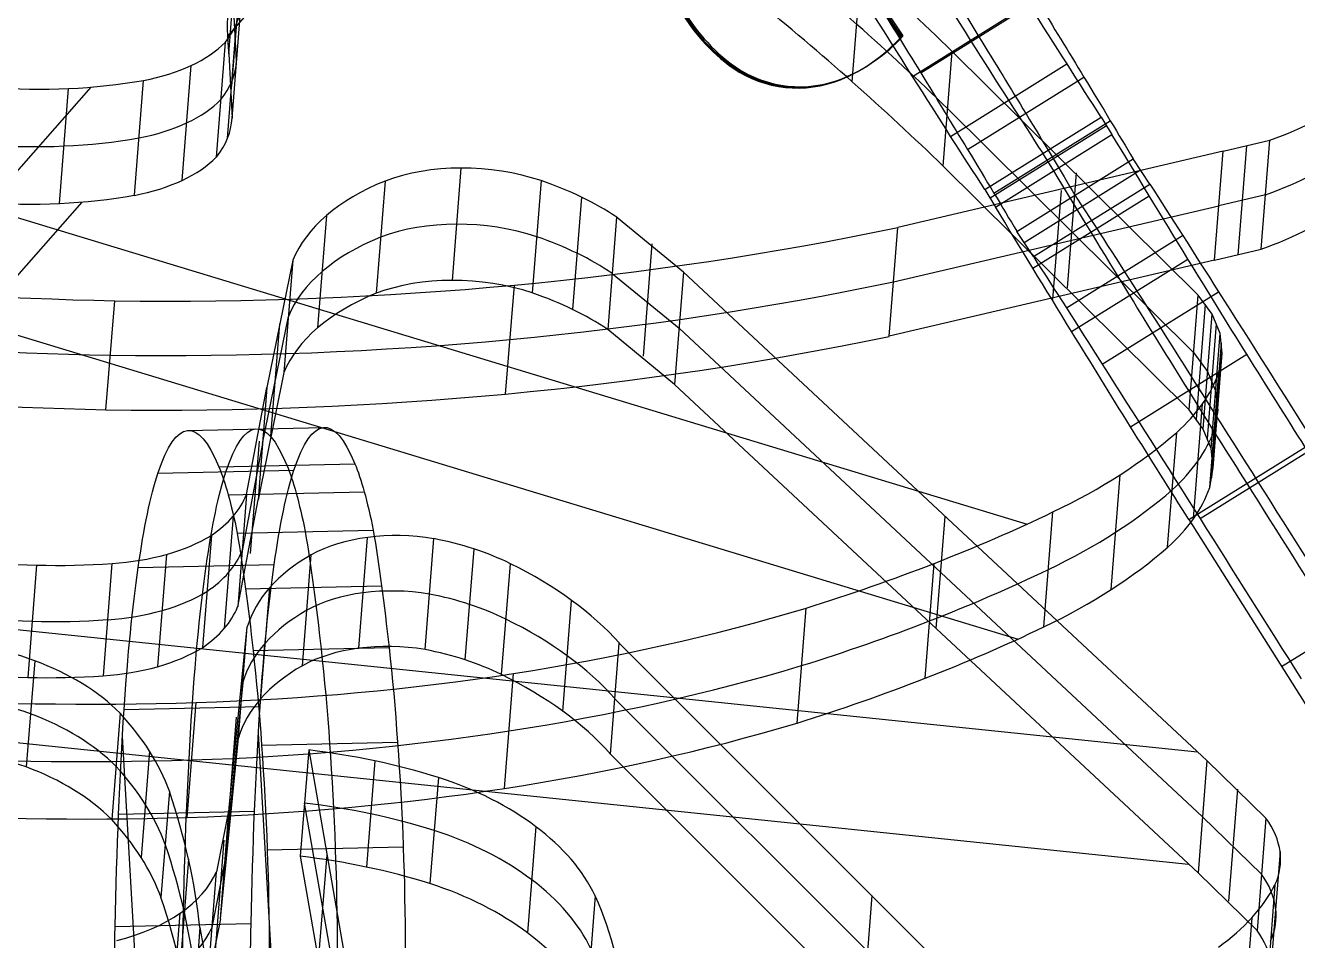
# Model space of a CAD drawing. Extents: x 14 to 133, y -39 to 144.
# Drawn here: x 71.22 to 89.78, y 23.47 to 36.81 of the extents above; entities that cross this region are included whole.
import ezdxf

# ---------------------------------------------------------------- set-up
doc = ezdxf.new("R2010")
doc.units = 0
doc.header["$MEASUREMENT"] = 0
doc.layers.add('LAYER_1', color=255, linetype='CONTINUOUS')

msp = doc.modelspace()

# ---------------------------------------------------------------- linework, layer by layer
at = {"layer": 'LAYER_1', "color": 9}
for p, q in [((81.938, 39.72, 59.88), (83.991, 36.641, 59.877)), ((81.938, 39.72, 59.88), (83.991, 36.641, 59.877)), ((84.007, 36.651, 60.876), (81.955, 39.73, 60.88)), ((81.971, 39.74, 61.88), (84.024, 36.661, 61.876)), ((81.971, 39.74, 61.88), (84.024, 36.661, 61.876)), ((74.169, 36.652, 64.382), (76.368, 39.154, 60.243)), ((74.187, 36.4, 64.77), (74.319, 38.076, 65.853)), ((74.187, 36.4, 64.77), (74.319, 38.076, 65.853)), ((74.231, 35.93, 65.492), (74.363, 37.606, 66.575)), ((83.285, 35.992, 64.294), (83.416, 37.668, 65.377)), ((74.235, 35.461, 66.216), (74.367, 37.137, 67.299)), ((74.235, 35.461, 66.216), (74.367, 37.137, 67.299)), ((74.301, 36.299, 66.758), (74.253, 37.238, 65.311)), ((84.163, 36.071, 57.385), (85.861, 37.128, 57.346)), ((84.163, 36.071, 57.385), (85.861, 37.128, 57.346)), ((84.283, 36.122, 64.101), (85.981, 37.178, 64.062)), ((74.171, 35.169, 66.676), (74.302, 36.845, 67.759)), ((74.007, 34.894, 67.121), (74.138, 36.57, 68.205)), ((74.007, 34.894, 67.121), (74.138, 36.57, 68.205)), ((81.122, 36.621, 61.924), (81.089, 36.601, 59.925)), ((84.024, 36.661, 61.876), (83.991, 36.641, 59.877)), ((84.024, 36.661, 61.876), (83.991, 36.641, 59.877)), ((74.187, 36.4, 64.77), (74.235, 35.461, 66.216)), ((74.187, 36.4, 64.77), (74.235, 35.461, 66.216)), ((84.612, 34.76, 66.039), (84.744, 36.436, 67.123)), ((84.612, 34.76, 66.039), (84.744, 36.436, 67.123)), ((84.744, 36.436, 67.123), (88.331, 32.881, 72.187)), ((84.744, 36.436, 67.123), (88.331, 32.881, 72.187)), ((73.507, 34.555, 67.708), (73.639, 36.231, 68.791)), ((81.579, 36.21, 61.921), (81.546, 36.191, 59.921)), ((81.579, 36.21, 61.921), (81.546, 36.191, 59.921)), ((83.618, 36.303, 61.886), (83.585, 36.284, 59.887)), ((84.72, 35.196, 57.93), (86.417, 36.253, 57.892)), ((72.812, 34.337, 68.129), (72.944, 36.013, 69.213)), ((72.812, 34.337, 68.129), (72.944, 36.013, 69.213)), ((83.145, 36.042, 61.897), (83.112, 36.023, 59.897)), ((83.145, 36.042, 61.897), (83.112, 36.023, 59.897)), ((84.966, 35.004, 63.535), (86.664, 36.061, 63.496)), ((84.966, 35.004, 63.535), (86.664, 36.061, 63.496)), ((70.642, 34.164, 72.352), (72.179, 35.913, 69.46)), ((71.718, 34.218, 68.446), (71.85, 35.894, 69.529)), ((82.341, 35.931, 61.911), (82.308, 35.911, 59.912)), ((88.265, 32.043, 71.645), (84.678, 35.598, 66.581)), ((85.219, 34.421, 58.654), (86.916, 35.478, 58.615)), ((85.219, 34.421, 58.654), (86.916, 35.478, 58.615)), ((86.916, 35.478, 58.615), (87.072, 35.222, 58.48)), ((86.916, 35.478, 58.615), (87.072, 35.222, 58.48)), ((86.994, 35.35, 58.547), (85.296, 34.293, 58.586)), ((85.352, 34.368, 63.058), (87.049, 35.424, 63.02)), ((85.374, 34.166, 58.518), (87.072, 35.222, 58.48)), ((85.374, 34.166, 58.518), (87.072, 35.222, 58.48)), ((88.697, 34.98, 78.373), (89.377, 35.14, 78.091)), ((88.697, 34.98, 78.373), (89.377, 35.14, 78.091)), ((89.249, 33.55, 76.884), (89.377, 35.14, 78.091)), ((89.249, 33.55, 76.884), (89.377, 35.14, 78.091)), ((88.697, 34.98, 78.373), (83.949, 33.869, 80.338)), ((88.697, 34.98, 78.373), (83.949, 33.869, 80.338)), ((86.223, 34.694, 58.499), (86.067, 34.949, 58.635)), ((88.569, 33.39, 77.166), (88.697, 34.98, 78.373)), ((88.569, 33.39, 77.166), (88.697, 34.98, 78.373)), ((89.037, 35.06, 78.232), (88.909, 33.47, 77.025)), ((77.576, 34.734, 62.83), (77.446, 33.096, 61.69)), ((84.612, 34.76, 66.039), (88.199, 31.205, 71.103)), ((84.612, 34.76, 66.039), (88.199, 31.205, 71.103)), ((85.684, 33.811, 62.458), (87.382, 34.868, 62.42)), ((85.684, 33.811, 62.458), (87.382, 34.868, 62.42)), ((87.624, 34.499, 62.986), (87.382, 34.868, 62.42)), ((87.624, 34.499, 62.986), (87.382, 34.868, 62.42)), ((76.468, 34.545, 63.228), (76.338, 32.907, 62.088)), ((76.468, 34.545, 63.228), (76.338, 32.907, 62.088)), ((78.746, 34.551, 62.96), (78.616, 32.913, 61.82)), ((78.746, 34.551, 62.96), (78.616, 32.913, 61.82)), ((85.792, 33.649, 62.761), (87.49, 34.706, 62.723)), ((86.423, 32.987, 68.562), (86.555, 34.663, 69.645)), ((85.219, 34.421, 58.654), (85.374, 34.166, 58.518)), ((85.219, 34.421, 58.654), (85.374, 34.166, 58.518)), ((85.927, 33.442, 63.024), (87.624, 34.499, 62.986)), ((85.927, 33.442, 63.024), (87.624, 34.499, 62.986)), ((86.209, 32.816, 78.172), (86.337, 34.405, 79.379)), ((86.533, 34.34, 62.439), (86.776, 33.971, 63.005)), ((89.313, 34.345, 77.487), (88.633, 34.185, 77.77)), ((70.51, 32.488, 71.269), (72.047, 34.237, 68.377)), ((79.334, 34.31, 63.239), (79.204, 32.672, 62.099)), ((83.885, 33.074, 79.735), (88.633, 34.185, 77.77)), ((85.919, 33.272, 58.01), (87.617, 34.329, 57.972)), ((70.641, 34.15, 72.374), (85.835, 29.54, 77.66)), ((75.614, 34.042, 64.048), (75.484, 32.404, 62.908)), ((79.847, 34.017, 63.602), (79.717, 32.379, 62.462)), ((79.847, 34.017, 63.602), (79.717, 32.379, 62.462)), ((80.823, 33.216, 64.64), (79.847, 34.017, 63.602)), ((80.823, 33.216, 64.64), (79.847, 34.017, 63.602)), ((83.821, 32.28, 79.131), (83.949, 33.869, 80.338)), ((83.821, 32.28, 79.131), (83.949, 33.869, 80.338)), ((85.927, 33.442, 63.024), (85.684, 33.811, 62.458)), ((85.927, 33.442, 63.024), (85.684, 33.811, 62.458)), ((80.362, 33.627, 64.103), (80.232, 31.989, 62.963)), ((86.408, 32.694, 63.693), (88.105, 33.751, 63.655)), ((88.569, 33.39, 77.166), (89.249, 33.55, 76.884)), ((88.569, 33.39, 77.166), (89.249, 33.55, 76.884)), ((75.122, 33.39, 65.042), (74.745, 31.533, 67.752)), ((75.122, 33.39, 65.042), (74.745, 31.533, 67.752)), ((75.122, 33.39, 65.042), (74.992, 31.752, 63.902)), ((75.122, 33.39, 65.042), (74.992, 31.752, 63.902)), ((88.569, 33.39, 77.166), (83.821, 32.28, 79.131)), ((88.569, 33.39, 77.166), (83.821, 32.28, 79.131)), ((86.484, 32.349, 57.586), (88.182, 33.406, 57.548)), ((86.484, 32.349, 57.586), (88.182, 33.406, 57.548)), ((79.782, 33.198, 63.032), (80.758, 32.397, 64.07)), ((80.823, 33.216, 64.64), (80.693, 31.578, 63.5)), ((80.823, 33.216, 64.64), (80.693, 31.578, 63.5)), ((80.823, 33.216, 64.64), (88.459, 26.09, 74.008)), ((80.823, 33.216, 64.64), (88.459, 26.09, 74.008)), ((78.227, 31.438, 80.832), (78.355, 33.027, 82.039)), ((86.93, 31.874, 64.236), (88.628, 32.93, 64.197)), ((86.93, 31.874, 64.236), (88.628, 32.93, 64.197)), ((88.199, 31.205, 71.103), (88.331, 32.881, 72.187)), ((88.199, 31.205, 71.103), (88.331, 32.881, 72.187)), ((88.534, 32.603, 72.593), (88.331, 32.881, 72.187)), ((88.534, 32.603, 72.593), (88.331, 32.881, 72.187)), ((72.396, 31.209, 81.751), (72.524, 32.798, 82.958)), ((72.396, 31.209, 81.751), (72.524, 32.798, 82.958)), ((88.433, 32.742, 72.39), (88.301, 31.066, 71.306)), ((74.68, 30.714, 67.182), (75.057, 32.571, 64.472)), ((88.403, 30.927, 71.509), (88.534, 32.603, 72.593)), ((88.403, 30.927, 71.509), (88.534, 32.603, 72.593)), ((88.651, 32.321, 73.015), (88.534, 32.603, 72.593)), ((88.651, 32.321, 73.015), (88.534, 32.603, 72.593)), ((70.51, 32.474, 71.291), (85.703, 27.864, 76.576)), ((74.927, 32.462, 66.396), (74.797, 30.824, 65.256)), ((80.693, 31.578, 63.5), (79.717, 32.379, 62.462)), ((80.693, 31.578, 63.5), (79.717, 32.379, 62.462)), ((88.394, 25.271, 73.438), (80.758, 32.397, 64.07)), ((88.593, 32.462, 72.804), (88.461, 30.786, 71.72)), ((88.519, 30.645, 71.931), (88.651, 32.321, 73.015)), ((88.519, 30.645, 71.931), (88.651, 32.321, 73.015)), ((88.683, 32.036, 73.451), (88.651, 32.321, 73.015)), ((88.683, 32.036, 73.451), (88.651, 32.321, 73.015)), ((88.667, 32.179, 73.233), (88.535, 30.503, 72.15)), ((87.344, 30.96, 57.378), (89.042, 32.017, 57.34)), ((88.265, 32.043, 71.645), (88.468, 31.765, 72.051)), ((88.551, 30.36, 72.368), (88.683, 32.036, 73.451)), ((88.551, 30.36, 72.368), (88.683, 32.036, 73.451)), ((88.633, 31.749, 73.902), (88.683, 32.036, 73.451)), ((88.633, 31.749, 73.902), (88.683, 32.036, 73.451)), ((74.992, 31.752, 63.902), (74.615, 29.895, 66.612)), ((74.992, 31.752, 63.902), (74.615, 29.895, 66.612)), ((88.468, 31.765, 72.051), (88.585, 31.483, 72.473)), ((88.501, 30.073, 72.819), (88.633, 31.749, 73.902)), ((88.501, 30.073, 72.819), (88.633, 31.749, 73.902)), ((88.658, 31.893, 73.677), (88.526, 30.216, 72.593)), ((80.693, 31.578, 63.5), (88.329, 24.452, 72.868)), ((80.693, 31.578, 63.5), (88.329, 24.452, 72.868)), ((74.448, 29.971, 70.03), (74.745, 31.533, 67.752)), ((74.448, 29.971, 70.03), (74.745, 31.533, 67.752)), ((74.745, 31.533, 67.752), (74.615, 29.895, 66.612)), ((74.745, 31.533, 67.752), (74.615, 29.895, 66.612)), ((88.585, 31.483, 72.473), (88.617, 31.198, 72.91)), ((88.403, 30.927, 71.509), (88.199, 31.205, 71.103)), ((88.403, 30.927, 71.509), (88.199, 31.205, 71.103)), ((88.262, 29.62, 73.548), (88.394, 31.296, 74.632)), ((88.617, 31.198, 72.91), (88.567, 30.911, 73.36)), ((73.585, 30.907, 114.071), (75.569, 30.951, 113.822)), ((87.886, 29.202, 74.24), (88.018, 30.878, 75.324)), ((87.886, 29.202, 74.24), (88.018, 30.878, 75.324)), ((88.519, 30.645, 71.931), (88.403, 30.927, 71.509)), ((88.519, 30.645, 71.931), (88.403, 30.927, 71.509)), ((74.68, 30.714, 67.182), (74.383, 29.152, 69.46)), ((74.63, 30.748, 68.893), (74.5, 29.11, 67.752)), ((88.195, 29.606, 57.769), (89.893, 30.663, 57.731)), ((88.195, 29.606, 57.769), (89.893, 30.663, 57.731)), ((88.358, 29.621, 65.356), (90.056, 30.678, 65.318)), ((88.551, 30.36, 72.368), (88.519, 30.645, 71.931)), ((88.551, 30.36, 72.368), (88.519, 30.645, 71.931)), ((73.154, 30.281, 110.511), (75.138, 30.325, 110.263)), ((73.154, 30.281, 110.511), (75.138, 30.325, 110.263)), ((74.044, 30.377, 117.642), (76.028, 30.421, 117.394)), ((74.044, 30.377, 117.642), (76.028, 30.421, 117.394)), ((87.061, 28.585, 75.297), (87.193, 30.261, 76.38)), ((88.501, 30.073, 72.819), (88.551, 30.36, 72.368)), ((88.501, 30.073, 72.819), (88.551, 30.36, 72.368)), ((74.181, 29.968, 118.66), (76.165, 30.012, 118.412)), ((74.448, 29.971, 70.03), (74.318, 28.333, 68.89)), ((74.448, 29.971, 70.03), (74.318, 28.333, 68.89)), ((74.318, 28.333, 68.89), (74.615, 29.895, 66.612)), ((74.318, 28.333, 68.89), (74.615, 29.895, 66.612)), ((86.081, 28.041, 76.257), (86.213, 29.717, 77.34)), ((86.081, 28.041, 76.257), (86.213, 29.717, 77.34)), ((74.251, 29.654, 70.508), (74.121, 28.016, 69.368)), ((84.511, 28.015, 68.184), (84.641, 29.653, 69.324)), ((88.195, 29.606, 57.769), (90.887, 25.342, 59.417)), ((88.195, 29.606, 57.769), (90.887, 25.342, 59.417)), ((73.934, 29.376, 70.944), (73.804, 27.738, 69.804)), ((73.934, 29.376, 70.944), (73.804, 27.738, 69.804)), ((74.311, 29.409, 119.605), (76.295, 29.454, 119.357)), ((74.311, 29.409, 119.605), (76.295, 29.454, 119.357)), ((76.085, 27.729, 60.877), (76.214, 29.347, 62.046)), ((77.051, 27.71, 60.797), (77.18, 29.328, 61.966)), ((77.051, 27.71, 60.797), (77.18, 29.328, 61.966)), ((77.636, 27.56, 60.94), (77.766, 29.177, 62.11)), ((72.484, 28.965, 71.698), (72.354, 27.327, 70.558)), ((72.484, 28.965, 71.698), (72.354, 27.327, 70.558)), ((73.279, 29.099, 71.417), (73.149, 27.461, 70.276)), ((75.262, 27.475, 61.32), (75.391, 29.092, 62.489)), ((75.262, 27.475, 61.32), (75.391, 29.092, 62.489)), ((78.168, 27.344, 61.18), (78.297, 28.962, 62.349)), ((78.168, 27.344, 61.18), (78.297, 28.962, 62.349)), ((84.347, 27.291, 77.628), (84.479, 28.967, 78.711)), ((71.384, 28.942, 71.858), (71.254, 27.304, 70.717)), ((72.867, 28.907, 107.977), (74.851, 28.951, 107.729)), ((74.433, 28.598, 120.427), (76.417, 28.642, 120.179)), ((74.657, 26.997, 62.049), (74.786, 28.614, 63.218)), ((79.061, 26.809, 61.821), (79.19, 28.427, 62.99)), ((89.547, 27.463, 58.556), (91.245, 28.52, 58.517)), ((82.479, 26.638, 78.865), (82.611, 28.314, 79.948)), ((82.479, 26.638, 78.865), (82.611, 28.314, 79.948)), ((70.232, 28.094, 73.208), (88.322, 26.218, 73.84)), ((74.195, 25.402, 67.728), (74.458, 28.041, 64.047)), ((74.195, 25.402, 67.728), (74.458, 28.041, 64.047)), ((74.329, 26.423, 62.878), (74.458, 28.041, 64.047)), ((74.329, 26.423, 62.878), (74.458, 28.041, 64.047)), ((74.543, 27.696, 121.153), (76.527, 27.74, 120.904)), ((74.543, 27.696, 121.153), (76.527, 27.74, 120.904)), ((79.757, 26.184, 62.609), (79.886, 27.802, 63.778)), ((79.757, 26.184, 62.609), (79.886, 27.802, 63.778)), ((87.255, 20.439, 73.153), (79.886, 27.802, 63.778)), ((87.255, 20.439, 73.153), (79.886, 27.802, 63.778)), ((71.356, 27.548, 110.056), (71.233, 25.998, 108.797)), ((78.212, 25.685, 80.858), (78.343, 27.361, 81.942)), ((74.393, 27.232, 63.463), (74.13, 24.593, 67.144)), ((73.583, 25.262, 82.077), (73.714, 26.938, 83.16)), ((73.583, 25.262, 82.077), (73.714, 26.938, 83.16)), ((79.822, 26.993, 63.194), (87.191, 19.63, 72.568)), ((72.603, 26.783, 110.876), (72.48, 25.233, 109.617)), ((72.603, 26.783, 110.876), (72.48, 25.233, 109.617)), ((72.661, 26.835, 105.963), (74.645, 26.879, 105.714)), ((72.661, 26.835, 105.963), (74.645, 26.879, 105.714)), ((74.173, 25.106, 64.719), (74.302, 26.723, 65.888)), ((70.102, 26.456, 72.067), (88.192, 24.58, 72.7)), ((73.626, 9.384, 110.568), (72.636, 26.44, 105.696)), ((74.066, 23.784, 66.559), (74.329, 26.423, 62.878)), ((74.066, 23.784, 66.559), (74.329, 26.423, 62.878)), ((75.61, 9.428, 110.32), (74.62, 26.484, 105.448)), ((74.667, 26.314, 121.896), (76.651, 26.358, 121.648)), ((73.031, 26.228, 111.517), (72.908, 24.678, 110.258)), ((75.354, 26.246, 111.268), (75.231, 24.696, 110.009)), ((75.354, 26.246, 111.268), (75.231, 24.696, 110.009)), ((75.354, 26.246, 111.268), (75.887, 23.186, 114.982)), ((75.354, 26.246, 111.268), (75.887, 23.186, 114.982)), ((87.126, 18.821, 71.984), (79.757, 26.184, 62.609)), ((87.126, 18.821, 71.984), (79.757, 26.184, 62.609)), ((76.318, 26.088, 111.368), (76.195, 24.538, 110.11)), ((88.459, 26.09, 74.008), (88.329, 24.452, 72.868)), ((88.459, 26.09, 74.008), (88.329, 24.452, 72.868)), ((89.32, 25.252, 75.114), (88.459, 26.09, 74.008)), ((89.32, 25.252, 75.114), (88.459, 26.09, 74.008)), ((77.246, 25.846, 111.575), (77.123, 24.297, 110.316)), ((77.246, 25.846, 111.575), (77.123, 24.297, 110.316)), ((73.322, 25.644, 112.207), (73.199, 24.094, 110.949)), ((73.322, 25.644, 112.207), (73.199, 24.094, 110.949)), ((88.906, 25.676, 74.552), (88.776, 24.038, 73.412)), ((75.826, 22.411, 114.353), (75.293, 25.471, 110.638)), ((72.58, 25.309, 105.047), (74.564, 25.354, 104.799)), ((74.195, 25.402, 67.728), (74.009, 24.467, 69.042)), ((74.195, 25.402, 67.728), (74.009, 24.467, 69.042)), ((74.066, 23.784, 66.559), (74.195, 25.402, 67.728)), ((74.066, 23.784, 66.559), (74.195, 25.402, 67.728)), ((88.394, 25.271, 73.438), (89.255, 24.433, 74.544)), ((89.32, 25.252, 75.114), (89.19, 23.614, 73.974)), ((89.32, 25.252, 75.114), (89.19, 23.614, 73.974)), ((78.669, 25.127, 112.321), (78.546, 23.578, 111.062)), ((73.994, 23.314, 67.217), (74.123, 24.932, 68.386)), ((74.75, 24.79, 122.285), (76.734, 24.834, 122.036)), ((74.75, 24.79, 122.285), (76.734, 24.834, 122.036)), ((75.231, 24.696, 110.009), (75.764, 21.637, 113.724)), ((75.231, 24.696, 110.009), (75.764, 21.637, 113.724)), ((75.498, 23.167, 111.866), (75.621, 24.716, 113.125)), ((89.526, 24.763, 75.792), (89.396, 23.125, 74.652)), ((73.601, 24.652, 113.401), (73.478, 23.103, 112.143)), ((73.945, 23.658, 68.458), (74.13, 24.593, 67.144)), ((73.88, 22.849, 67.873), (74.009, 24.467, 69.042)), ((73.88, 22.849, 67.873), (74.009, 24.467, 69.042)), ((89.19, 23.614, 73.974), (88.329, 24.452, 72.868)), ((89.19, 23.614, 73.974), (88.329, 24.452, 72.868)), ((89.452, 24.277, 76.499), (89.322, 22.639, 75.359)), ((89.452, 24.277, 76.499), (89.322, 22.639, 75.359)), ((79.533, 24.119, 113.477), (79.41, 22.57, 112.219)), ((79.533, 24.119, 113.477), (79.41, 22.57, 112.219)), ((83.571, 24.121, 68.466), (83.442, 22.503, 67.297)), ((73.35, 22.246, 68.766), (73.479, 23.864, 69.935)), ((74.066, 23.784, 66.559), (73.88, 22.849, 67.873)), ((74.066, 23.784, 66.559), (73.88, 22.849, 67.873)), ((89.114, 23.798, 77.225), (88.984, 22.16, 76.085)), ((72.53, 23.669, 104.356), (74.514, 23.713, 104.108)), ((72.53, 23.669, 104.356), (74.514, 23.713, 104.108)), ((73.768, 23.655, 114.612), (73.645, 22.106, 113.353)), ((73.768, 23.655, 114.612), (73.645, 22.106, 113.353)), ((73.768, 23.655, 114.612), (73.942, 22.677, 115.799)), ((73.768, 23.655, 114.612), (73.942, 22.677, 115.799))]:
    msp.add_line(p, q, dxfattribs=at)
at = {"layer": 'LAYER_1', "color": 9, "extrusion": (0.74264, 0.669424, -0.018889)}
msp.add_arc((-44.532, 45.243, 91.803), 25.559, 57.4737, 75.1009, dxfattribs=at)
msp.add_arc((-44.532, 45.243, 91.803), 25.559, 57.4737, 75.1009, dxfattribs=at)
at = {"layer": 'LAYER_1', "color": 9, "extrusion": (0.065859, 0.838034, 0.541629)}
for centre, radius, start, end in [((-33.62, 64.46, 72.471), 57.314, 213.1082, 218.13762), ((-33.62, 64.46, 72.471), 57.314, 213.1082, 218.13762), ((-33.564, 64.501, 71.471), 57.384, 213.11126, 218.13455), ((-84.273, 30.334, 70.471), 13.231, 354.3846, 5.6807), ((-84.273, 30.334, 70.471), 13.231, 354.3846, 5.6807), ((-68.286, 33.417, 72.471), 2.943, 159.6424, 181.031), ((-68.286, 33.417, 72.471), 2.943, 159.6424, 181.031), ((-33.62, 64.46, 70.471), 57.314, 213.1082, 218.13762), ((-33.62, 64.46, 70.471), 57.314, 213.1082, 218.13762), ((-68.764, 33.408, 72.471), 2.504, 116.9184, 155.6225), ((-68.764, 33.408, 72.471), 2.504, 116.9184, 155.6225), ((-68.286, 33.417, 71.471), 2.943, 159.6424, 181.031), ((-67.641, 30.9, 72.471), 5.25, 90.4171, 115.457), ((-67.641, 30.9, 72.471), 5.25, 90.4171, 115.457), ((-68.765, 33.408, 71.471), 2.504, 116.9176, 155.6234), ((-68.286, 33.417, 70.471), 2.943, 159.6424, 181.031), ((-68.286, 33.417, 70.471), 2.943, 159.6424, 181.031), ((-67.641, 30.9, 71.471), 5.25, 90.4167, 115.4574), ((-68.764, 33.408, 70.471), 2.504, 116.9184, 155.6225), ((-68.764, 33.408, 70.471), 2.504, 116.9184, 155.6225), ((-67.641, 30.9, 70.471), 5.25, 90.4171, 115.457), ((-67.641, 30.9, 70.471), 5.25, 90.4171, 115.457), ((-80.516, 40.428, 72.471), 5.415, 152.7112, 171.5988), ((-80.516, 40.428, 72.471), 5.415, 152.7112, 171.5988), ((-75.547, 37.75, 72.471), 11.059, 136.8838, 152.1858), ((-75.547, 37.75, 72.471), 11.059, 136.8838, 152.1858), ((-80.516, 40.428, 71.471), 5.414, 152.7111, 171.599), ((-80.516, 40.428, 70.471), 5.415, 152.7112, 171.5988), ((-80.516, 40.428, 70.471), 5.415, 152.7112, 171.5988), ((-75.547, 37.75, 71.471), 11.059, 136.8837, 152.1859), ((-64.913, 27.826, 72.471), 25.604, 126.4872, 136.9376), ((-64.913, 27.826, 72.471), 25.604, 126.4872, 136.9376), ((-75.547, 37.75, 70.471), 11.059, 136.8838, 152.1858), ((-75.547, 37.75, 70.471), 11.059, 136.8838, 152.1858), ((-64.913, 27.826, 71.471), 25.605, 126.4873, 136.9375), ((-66.78, 29.736, 72.471), 22.961, 101.5487, 125.5748), ((-66.78, 29.736, 72.471), 22.961, 101.5487, 125.5748), ((-64.913, 27.826, 70.471), 25.604, 126.4872, 136.9376), ((-64.913, 27.826, 70.471), 25.604, 126.4872, 136.9376), ((-65.685, 23.911, 72.471), 28.888, 82.578, 101.364), ((-65.685, 23.911, 72.471), 28.888, 82.578, 101.364), ((-66.781, 29.736, 71.471), 22.961, 101.5484, 125.5751), ((-65.685, 23.911, 71.471), 28.888, 82.5779, 101.3642), ((-66.78, 29.736, 70.471), 22.961, 101.5487, 125.5748), ((-66.78, 29.736, 70.471), 22.961, 101.5487, 125.5748), ((-65.685, 23.911, 70.471), 28.888, 82.578, 101.364), ((-65.685, 23.911, 70.471), 28.888, 82.578, 101.364)]:
    msp.add_arc(centre, radius, start, end, dxfattribs=at)
at = {"layer": 'LAYER_1', "color": 9, "extrusion": (0.848828, 0.528319, -0.019241)}
for centre, radius, start, end in [((-11.432, 65.503, 90.393), 6.829, 249.2714, 269.596), ((-10.291, 55.748, 91.393), 10.701, 101.8916, 117.1823), ((-10.291, 55.748, 91.393), 10.701, 101.8916, 117.1823), ((-11.432, 65.503, 89.393), 6.829, 249.2715, 269.5959), ((-11.432, 65.503, 89.393), 6.829, 249.2715, 269.5959), ((-10.292, 55.748, 90.393), 10.7, 101.8915, 117.1824), ((-10.291, 55.748, 89.393), 10.701, 101.8916, 117.1823), ((-10.291, 55.748, 89.393), 10.701, 101.8916, 117.1823), ((-11.369, 65.088, 91.393), 6.467, 226.6594, 247.4507), ((-11.369, 65.088, 91.393), 6.467, 226.6594, 247.4507), ((-11.369, 65.088, 90.393), 6.467, 226.6593, 247.4507), ((-11.369, 65.088, 89.393), 6.467, 226.6594, 247.4507), ((-11.369, 65.088, 89.393), 6.467, 226.6594, 247.4507), ((-12.863, 60.834, 91.393), 5.001, 117.5907, 137.8576), ((-12.863, 60.834, 91.393), 5.001, 117.5907, 137.8576), ((-12.863, 60.835, 90.393), 5.001, 117.5906, 137.8577), ((-23.099, 73.324, 91.393), 14.827, 289.1489, 298.1391), ((-23.099, 73.324, 91.393), 14.827, 289.1489, 298.1391), ((-12.863, 60.834, 89.393), 5.001, 117.5907, 137.8576), ((-12.863, 60.834, 89.393), 5.001, 117.5907, 137.8576), ((-23.1, 73.325, 90.393), 14.828, 289.1494, 298.1386), ((-22.362, 58.573, 91.393), 8.176, 49.1377, 64.7545), ((-22.362, 58.573, 91.393), 8.176, 49.1377, 64.7545), ((-23.099, 73.324, 89.393), 14.827, 289.1489, 298.1391), ((-23.099, 73.324, 89.393), 14.827, 289.1489, 298.1391), ((-22.362, 58.573, 90.393), 8.176, 49.1376, 64.7547), ((-22.362, 58.573, 89.393), 8.176, 49.1377, 64.7545), ((-22.362, 58.573, 89.393), 8.176, 49.1377, 64.7545), ((-19.614, 63.621, 91.393), 4.52, 245.7699, 287.7556), ((-19.614, 63.621, 91.393), 4.52, 245.7699, 287.7556), ((-19.614, 63.621, 90.393), 4.519, 245.7691, 287.7564), ((-31.582, 39.467, 91.393), 29.389, 64.3833, 75.6675), ((-31.582, 39.467, 91.393), 29.389, 64.3833, 75.6675), ((-19.614, 63.621, 89.393), 4.52, 245.7699, 287.7556), ((-19.614, 63.621, 89.393), 4.52, 245.7699, 287.7556), ((-31.582, 39.467, 90.393), 29.389, 64.3833, 75.6675), ((-31.582, 39.467, 89.393), 29.389, 64.3833, 75.6675), ((-31.582, 39.467, 89.393), 29.389, 64.3833, 75.6675), ((3.85, 145.474, 90.393), 89.624, 250.19862, 253.59052)]:
    msp.add_arc(centre, radius, start, end, dxfattribs=at)
at = {"layer": 'LAYER_1', "color": 9, "extrusion": (0.016491, 0.009918, 0.999815)}
for centre, radius, start, end in [((-9.925, -89.882, 63.614), 2.744, 87.7231, 113.4154), ((-9.925, -89.882, 63.614), 2.744, 87.7231, 113.4154), ((-9.925, -89.882, 61.614), 2.744, 87.7231, 113.4154), ((-9.925, -89.882, 61.614), 2.744, 87.7231, 113.4154), ((-9.925, -89.882, 62.614), 2.744, 87.7227, 113.4157), ((-9.514, -88.981, 61.614), 2.479, 171.6061, 196.6451), ((-9.514, -88.981, 61.614), 2.479, 171.6061, 196.6451), ((-9.514, -88.981, 62.614), 2.479, 171.6058, 196.6455), ((-9.514, -88.981, 63.614), 2.479, 171.6061, 196.6451), ((-9.514, -88.981, 63.614), 2.479, 171.6061, 196.6451), ((-10.31, -88.886, 62.614), 1.677, 114.8476, 170.8702), ((-10.31, -88.886, 63.614), 1.677, 114.8476, 170.8702), ((-10.31, -88.886, 63.614), 1.677, 114.8476, 170.8702), ((-10.31, -88.886, 61.614), 1.677, 114.8476, 170.8702), ((-10.31, -88.886, 61.614), 1.677, 114.8476, 170.8702)]:
    msp.add_arc(centre, radius, start, end, dxfattribs=at)
at = {"layer": 'LAYER_1', "color": 9, "extrusion": (0.063881, 0.794777, 0.603531)}
for centre, radius, start, end in [((-82.937, 32.332, 80.768), 5.58, 126.7305, 145.1237), ((-82.937, 32.332, 80.768), 5.58, 126.7305, 145.1237), ((-82.937, 32.332, 79.768), 5.58, 126.7303, 145.1239), ((-82.937, 32.332, 78.768), 5.58, 126.7305, 145.1237), ((-82.937, 32.332, 78.768), 5.58, 126.7305, 145.1237), ((-65.913, 8.925, 80.768), 34.19, 96.2976, 116.121), ((-65.913, 8.925, 80.768), 34.19, 96.2976, 116.121), ((-65.081, -4.693, 80.768), 47.821, 83.7247, 95.4993), ((-65.081, -4.693, 80.768), 47.821, 83.7247, 95.4993), ((-65.913, 8.925, 79.768), 34.189, 96.2975, 116.1211), ((-65.081, -4.692, 79.768), 47.82, 83.7247, 95.4993), ((-65.913, 8.925, 78.768), 34.19, 96.2976, 116.121), ((-65.913, 8.925, 78.768), 34.19, 96.2976, 116.121), ((-65.081, -4.693, 78.768), 47.821, 83.7247, 95.4993), ((-65.081, -4.693, 78.768), 47.821, 83.7247, 95.4993)]:
    msp.add_arc(centre, radius, start, end, dxfattribs=at)
at = {"layer": 'LAYER_1', "color": 9, "extrusion": (0.065009, 0.819014, 0.570079)}
for centre, radius, start, end in [((-74.895, 30.549, 69.309), 2.189, 246.5584, 309.7757), ((-74.895, 30.549, 69.309), 2.189, 246.5584, 309.7757), ((-76.048, 31.769, 69.309), 3.866, 311.337, 349.6375), ((-76.048, 31.769, 69.309), 3.866, 311.337, 349.6375), ((-74.166, 32.097, 69.309), 3.9, 225.3808, 245.7866), ((-74.166, 32.097, 69.309), 3.9, 225.3808, 245.7866), ((-74.895, 30.549, 68.309), 2.189, 246.5584, 309.7757), ((-76.048, 31.769, 68.309), 3.866, 311.3362, 349.6383), ((-74.166, 32.097, 68.309), 3.9, 225.3808, 245.7866), ((-74.895, 30.549, 67.309), 2.189, 246.5584, 309.7757), ((-74.895, 30.549, 67.309), 2.189, 246.5584, 309.7757), ((-76.048, 31.769, 67.309), 3.866, 311.337, 349.6375), ((-76.048, 31.769, 67.309), 3.866, 311.337, 349.6375), ((-74.166, 32.097, 67.309), 3.9, 225.3808, 245.7866), ((-74.166, 32.097, 67.309), 3.9, 225.3808, 245.7866), ((-69.153, 36.674, 69.309), 2.73, 144.5371, 170.0549), ((-69.153, 36.674, 69.309), 2.73, 144.5371, 170.0549), ((-69.312, 36.627, 69.309), 2.632, 104.3722, 141.6988), ((-69.312, 36.627, 69.309), 2.632, 104.3722, 141.6988), ((-69.153, 36.674, 68.309), 2.73, 144.5367, 170.0552), ((-68.268, 32.775, 69.309), 6.622, 85.5821, 104.8489), ((-68.268, 32.775, 69.309), 6.622, 85.5821, 104.8489), ((-69.312, 36.627, 68.309), 2.632, 104.3716, 141.6995), ((-69.153, 36.674, 67.309), 2.73, 144.5371, 170.0549), ((-69.153, 36.674, 67.309), 2.73, 144.5371, 170.0549), ((-68.268, 32.775, 68.309), 6.622, 85.582, 104.849), ((-69.312, 36.627, 67.309), 2.632, 104.3722, 141.6988), ((-69.312, 36.627, 67.309), 2.632, 104.3722, 141.6988), ((-68.268, 32.775, 67.309), 6.622, 85.5821, 104.8489), ((-68.268, 32.775, 67.309), 6.622, 85.5821, 104.8489), ((-84.684, 44.481, 69.309), 2.622, 168.156, 205.9588), ((-84.684, 44.481, 69.309), 2.622, 168.156, 205.9588), ((-84.684, 44.481, 68.309), 2.622, 168.1552, 205.9596), ((-82.105, 43.772, 69.309), 5.294, 146.1517, 166.3777), ((-82.105, 43.772, 69.309), 5.294, 146.1517, 166.3777), ((-84.684, 44.481, 67.309), 2.622, 168.156, 205.9588), ((-84.684, 44.481, 67.309), 2.622, 168.156, 205.9588)]:
    msp.add_arc(centre, radius, start, end, dxfattribs=at)
at = {"layer": 'LAYER_1', "color": 9, "extrusion": (0.992013, 0.022083, -0.124191)}
for centre, radius, start, end in [((17.804, 122.53, 59.513), 11.458, 341.1166, 17.673), ((17.804, 122.53, 59.513), 11.458, 341.1166, 17.673), ((17.805, 122.53, 60.513), 11.457, 341.1161, 17.6735), ((17.804, 122.53, 61.513), 11.458, 341.1166, 17.673), ((17.804, 122.53, 61.513), 11.458, 341.1166, 17.673), ((19.585, 122.032, 59.513), 9.612, 305.8244, 340.4926), ((19.585, 122.032, 59.513), 9.612, 305.8244, 340.4926), ((19.585, 122.032, 60.513), 9.612, 305.824, 340.4931), ((21.737, 123.801, 59.513), 7.325, 17.5406, 34.8494), ((21.737, 123.801, 59.513), 7.325, 17.5406, 34.8494), ((19.585, 122.032, 61.513), 9.612, 305.8244, 340.4926), ((19.585, 122.032, 61.513), 9.612, 305.8244, 340.4926), ((21.737, 123.801, 60.513), 7.325, 17.5404, 34.8496), ((21.737, 123.801, 61.513), 7.325, 17.5406, 34.8494), ((21.737, 123.801, 61.513), 7.325, 17.5406, 34.8494), ((20.094, 121.282, 59.513), 10.176, 41.2168, 54.3103), ((20.094, 121.282, 59.513), 10.176, 41.2168, 54.3103), ((20.094, 121.282, 60.513), 10.176, 41.2167, 54.3104), ((20.094, 121.282, 61.513), 10.176, 41.2168, 54.3103), ((20.094, 121.282, 61.513), 10.176, 41.2168, 54.3103), ((22.29, 124.286, 59.513), 6.455, 54.5813, 82.6025), ((22.29, 124.286, 59.513), 6.455, 54.5813, 82.6025), ((22.29, 124.286, 60.513), 6.455, 54.5812, 82.6027), ((22.29, 124.286, 61.513), 6.455, 54.5813, 82.6025), ((22.29, 124.286, 61.513), 6.455, 54.5813, 82.6025), ((17.997, 124.431, 59.513), 12.487, 288.9365, 305.2922), ((17.997, 124.431, 59.513), 12.487, 288.9365, 305.2922), ((17.997, 124.43, 60.513), 12.487, 288.9363, 305.2924), ((17.997, 124.431, 61.513), 12.487, 288.9365, 305.2922), ((17.997, 124.431, 61.513), 12.487, 288.9365, 305.2922), ((22.492, 123.895, 59.513), 6.821, 84.713, 109.8355), ((22.492, 123.895, 59.513), 6.821, 84.713, 109.8355), ((22.492, 123.895, 60.513), 6.821, 84.7126, 109.8359), ((22.492, 123.895, 61.513), 6.821, 84.713, 109.8355), ((22.492, 123.895, 61.513), 6.821, 84.713, 109.8355), ((16, 130.849, 59.513), 19.208, 275.1756, 288.3572), ((16, 130.849, 59.513), 19.208, 275.1756, 288.3572), ((16, 130.849, 60.513), 19.208, 275.1756, 288.3572), ((16, 130.849, 61.513), 19.208, 275.1756, 288.3572), ((16, 130.849, 61.513), 19.208, 275.1756, 288.3572)]:
    msp.add_arc(centre, radius, start, end, dxfattribs=at)
at = {"layer": 'LAYER_1', "color": 9, "extrusion": (0.064539, 0.808802, 0.584529)}
for centre, radius, start, end in [((-74.315, 31.55, 64.923), 1.97, 261.592, 318.5443), ((-74.315, 31.55, 64.923), 1.97, 261.592, 318.5443), ((-74.053, 32.55, 64.923), 3, 235.6743, 259.4416), ((-74.053, 32.55, 64.923), 3, 235.6743, 259.4416), ((-75.591, 32.606, 64.923), 3.626, 319.3827, 353.0221), ((-75.591, 32.606, 64.923), 3.626, 319.3827, 353.0221), ((-72.544, 34.798, 64.923), 5.708, 211.2878, 235.8896), ((-72.544, 34.798, 64.923), 5.708, 211.2878, 235.8896), ((-74.315, 31.55, 63.923), 1.97, 261.592, 318.5443), ((-74.053, 32.55, 63.923), 3, 235.674, 259.4419), ((-75.591, 32.606, 63.923), 3.626, 319.3822, 353.0227), ((-72.544, 34.798, 63.923), 5.708, 211.2875, 235.8899), ((-74.315, 31.55, 62.923), 1.97, 261.592, 318.5443), ((-74.315, 31.55, 62.923), 1.97, 261.592, 318.5443), ((-74.053, 32.55, 62.923), 3, 235.6743, 259.4416), ((-74.053, 32.55, 62.923), 3, 235.6743, 259.4416), ((-75.591, 32.606, 62.923), 3.626, 319.3827, 353.0221), ((-75.591, 32.606, 62.923), 3.626, 319.3827, 353.0221), ((-72.544, 34.798, 62.923), 5.708, 211.2878, 235.8896), ((-72.544, 34.798, 62.923), 5.708, 211.2878, 235.8896), ((-69.028, 37.754, 64.923), 2.857, 120.0084, 168.537), ((-69.028, 37.754, 64.923), 2.857, 120.0084, 168.537), ((-69.028, 37.754, 63.923), 2.857, 120.0084, 168.537)]:
    msp.add_arc(centre, radius, start, end, dxfattribs=at)
at = {"layer": 'LAYER_1', "color": 9, "extrusion": (0.061535, 0.774735, 0.629284)}
for centre, radius, start, end in [((-67.603, 67.694, 94.989), 3.286, 216.22, 275.3372), ((-67.603, 67.694, 94.989), 3.286, 216.22, 275.3372), ((-67.603, 67.694, 93.989), 3.286, 216.22, 275.3372), ((-65.254, 69.156, 94.989), 6.049, 196.2353, 214.2477), ((-65.254, 69.156, 94.989), 6.049, 196.2353, 214.2477), ((-67.603, 67.694, 92.989), 3.286, 216.22, 275.3372), ((-67.603, 67.694, 92.989), 3.286, 216.22, 275.3372), ((-72.614, 73.174, 94.989), 6.931, 250.2401, 266.4822), ((-72.614, 73.174, 94.989), 6.931, 250.2401, 266.4822), ((-65.254, 69.156, 93.989), 6.049, 196.2351, 214.2479), ((-73.498, 70.508, 94.989), 4.124, 199.9746, 249.2715), ((-73.498, 70.508, 94.989), 4.124, 199.9746, 249.2715), ((-49.796, 73.204, 94.989), 22.026, 186.8963, 195.1023), ((-49.796, 73.204, 94.989), 22.026, 186.8963, 195.1023), ((-72.614, 73.173, 93.989), 6.931, 250.2399, 266.4825), ((-65.254, 69.156, 92.989), 6.049, 196.2353, 214.2477), ((-65.254, 69.156, 92.989), 6.049, 196.2353, 214.2477), ((-73.498, 70.508, 93.989), 4.124, 199.9746, 249.2715), ((-49.792, 73.204, 93.989), 22.031, 186.8971, 195.1015), ((-72.614, 73.174, 92.989), 6.931, 250.2401, 266.4822), ((-72.614, 73.174, 92.989), 6.931, 250.2401, 266.4822), ((-73.498, 70.508, 92.989), 4.124, 199.9746, 249.2715), ((-73.498, 70.508, 92.989), 4.124, 199.9746, 249.2715), ((-49.796, 73.204, 92.989), 22.026, 186.8963, 195.1023), ((-49.796, 73.204, 92.989), 22.026, 186.8963, 195.1023), ((-67.931, 72.409, 94.989), 10.006, 183.6169, 199.3179), ((-67.931, 72.409, 94.989), 10.006, 183.6169, 199.3179)]:
    msp.add_arc(centre, radius, start, end, dxfattribs=at)

doc.saveas('drawing.dxf')
